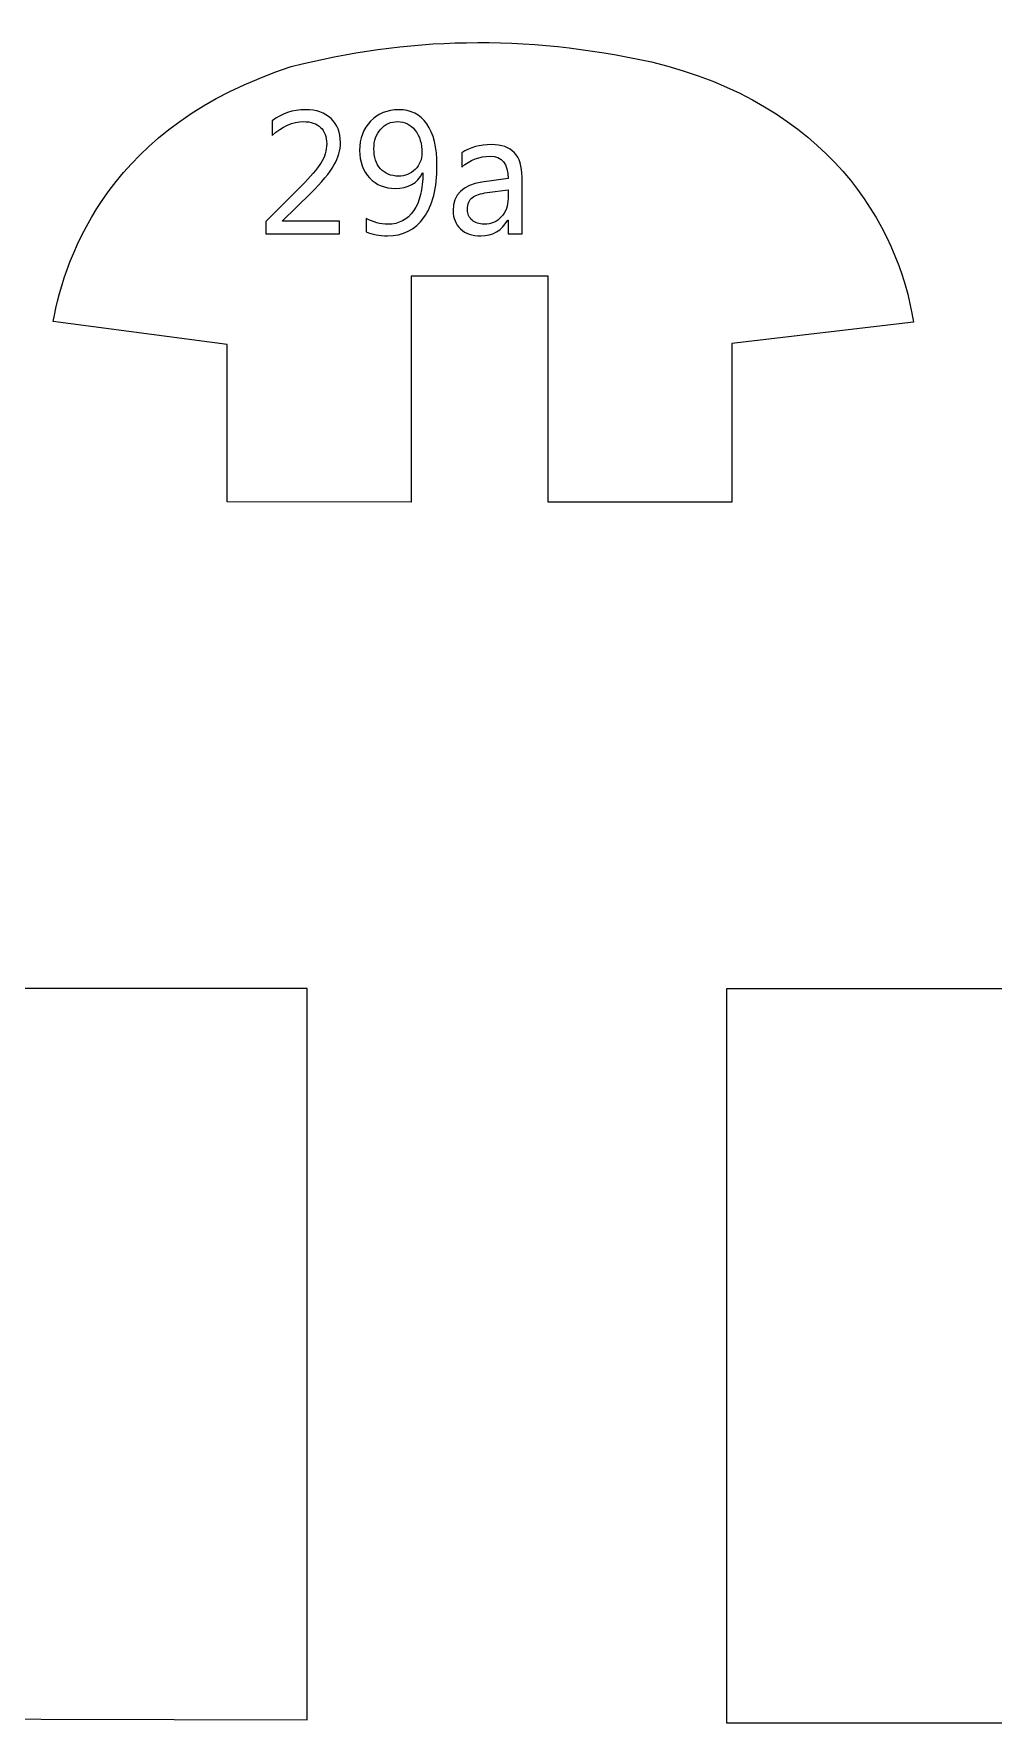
# Model space of a CAD drawing. Header units: centimetres. Extents: x -19.4 to 19.9, y -26.5 to 22.7.
# Drawn here: x -11.013 to -8.682, y -21.538 to -17.434 of the extents above; entities that cross this region are included whole.
import ezdxf

# ---------------------------------------------------------------- set-up
doc = ezdxf.new("R2010")
doc.units = ezdxf.units.CM
doc.header["$MEASUREMENT"] = 0
doc.layers.add('Camada 1', color=7, linetype='Continuous')

msp = doc.modelspace()

# ---------------------------------------------------------------- linework, layer by layer
at = {"layer": 'Camada 1', "color": 7, "lineweight": 9}
for points, knots in [([(-10.09537, -18.02204), (-10.09537, -18.02204), (-9.76293, -18.02204), (-9.76293, -18.02204), (-9.76293, -18.02204), (-9.76293, -18.02204), (-9.76315, -18.57146), (-9.76315, -18.57146), (-9.76315, -18.57146), (-9.76315, -18.57146), (-9.31646, -18.57134), (-9.31646, -18.57134), (-9.31646, -18.57134), (-9.31646, -18.57134), (-9.31616, -18.18593), (-9.31616, -18.18593), (-9.31616, -18.18593), (-9.31616, -18.18593), (-8.87535, -18.13441), (-8.87535, -18.13441), (-8.87535, -18.13441), (-8.9121, -17.89693), (-9.08428, -17.60465), (-9.51161, -17.5019), (-9.51161, -17.5019), (-9.82002, -17.43351), (-10.11017, -17.44172), (-10.38682, -17.51325), (-10.38682, -17.51325), (-10.82554, -17.6551), (-10.93522, -17.96745), (-10.96534, -18.13289), (-10.96534, -18.13289), (-10.96534, -18.13289), (-10.5429, -18.18803), (-10.5429, -18.18803), (-10.5429, -18.18803), (-10.5429, -18.18803), (-10.54284, -18.57068), (-10.54284, -18.57068), (-10.54284, -18.57068), (-10.54284, -18.57068), (-10.09533, -18.57142), (-10.09533, -18.57142), (-10.09533, -18.57142), (-10.09533, -18.57142), (-10.09537, -18.02204), (-10.09537, -18.02204)], [0, 0, 0, 0, 0.0769231, 0.0769231, 0.0769231, 0.0769231, 0.1538462, 0.1538462, 0.1538462, 0.1538462, 0.2307692, 0.2307692, 0.2307692, 0.2307692, 0.3076923, 0.3076923, 0.3076923, 0.3076923, 0.3846154, 0.3846154, 0.3846154, 0.3846154, 0.4615385, 0.4615385, 0.4615385, 0.4615385, 0.5384615, 0.5384615, 0.5384615, 0.5384615, 0.6153846, 0.6153846, 0.6153846, 0.6153846, 0.6923077, 0.6923077, 0.6923077, 0.6923077, 0.7692308, 0.7692308, 0.7692308, 0.7692308, 0.8461538, 0.8461538, 0.8461538, 0.8461538, 1, 1, 1, 1]), ([(-10.34863, -21.53004), (-10.34863, -21.53004), (-13.58085, -21.52204), (-13.58085, -21.52204), (-13.58085, -21.52204), (-13.58085, -21.52204), (-14.36219, -21.17614), (-14.36219, -21.17614), (-14.36219, -21.17614), (-14.36219, -21.17614), (-14.36197, -20.50017), (-14.36197, -20.50017), (-14.36197, -20.50017), (-14.36197, -20.50017), (-13.76387, -20.50093), (-13.76387, -20.50093), (-13.76387, -20.50093), (-13.76387, -20.50093), (-13.16497, -19.75342), (-13.16497, -19.75342), (-13.16497, -19.75342), (-13.16497, -19.75342), (-10.34863, -19.75342), (-10.34863, -19.75342), (-10.34863, -19.75342), (-10.34863, -19.75342), (-10.34863, -21.53004), (-10.34863, -21.53004)], [0, 0, 0, 0, 0.125, 0.125, 0.125, 0.125, 0.25, 0.25, 0.25, 0.25, 0.375, 0.375, 0.375, 0.375, 0.5, 0.5, 0.5, 0.5, 0.625, 0.625, 0.625, 0.625, 0.75, 0.75, 0.75, 0.75, 1, 1, 1, 1]), ([(-9.32863, -21.53804), (-9.32863, -21.53804), (-6.09422, -21.53804), (-6.09422, -21.53804), (-6.09422, -21.53804), (-6.09422, -21.53804), (-5.30241, -21.17614), (-5.30241, -21.17614), (-5.30241, -21.17614), (-5.30241, -21.17614), (-5.30263, -20.50017), (-5.30263, -20.50017), (-5.30263, -20.50017), (-5.30263, -20.50017), (-5.90262, -20.50093), (-5.90262, -20.50093), (-5.90262, -20.50093), (-5.90262, -20.50093), (-6.50341, -19.75342), (-6.50341, -19.75342), (-6.50341, -19.75342), (-6.50341, -19.75342), (-9.32863, -19.75342), (-9.32863, -19.75342), (-9.32863, -19.75342), (-9.32863, -19.75342), (-9.32863, -21.53804), (-9.32863, -21.53804)], [0, 0, 0, 0, 0.125, 0.125, 0.125, 0.125, 0.25, 0.25, 0.25, 0.25, 0.375, 0.375, 0.375, 0.375, 0.5, 0.5, 0.5, 0.5, 0.625, 0.625, 0.625, 0.625, 0.75, 0.75, 0.75, 0.75, 1, 1, 1, 1])]:
    msp.add_open_spline(points, degree=3, knots=knots, dxfattribs=at)
at = {"layer": 'Camada 1', "color": 7}
for points, knots in [([(-10.27, -17.91944), (-10.27, -17.91944), (-10.44865, -17.91944), (-10.44865, -17.91944), (-10.44865, -17.91944), (-10.44865, -17.91944), (-10.44865, -17.88938), (-10.44865, -17.88938), (-10.44865, -17.88938), (-10.44865, -17.88938), (-10.36229, -17.80274), (-10.36229, -17.80274), (-10.36229, -17.80274), (-10.34021, -17.78066), (-10.32447, -17.76231), (-10.31509, -17.74763), (-10.31509, -17.74763), (-10.30563, -17.73296), (-10.30091, -17.71722), (-10.30091, -17.70057), (-10.30091, -17.70057), (-10.30091, -17.6835), (-10.30578, -17.67023), (-10.31558, -17.66085), (-10.31558, -17.66085), (-10.32539, -17.65147), (-10.33929, -17.64681), (-10.35735, -17.64681), (-10.35735, -17.64681), (-10.38381, -17.64681), (-10.40914, -17.6581), (-10.43341, -17.68068), (-10.43341, -17.68068), (-10.43341, -17.68068), (-10.43341, -17.64512), (-10.43341, -17.64512), (-10.43341, -17.64512), (-10.41027, -17.62705), (-10.38332, -17.61802), (-10.35263, -17.61802), (-10.35263, -17.61802), (-10.32617, -17.61802), (-10.30535, -17.62522), (-10.29018, -17.63954), (-10.29018, -17.63954), (-10.27501, -17.65386), (-10.26746, -17.67313), (-10.26746, -17.69726), (-10.26746, -17.69726), (-10.26746, -17.71624), (-10.27268, -17.73486), (-10.2832, -17.753), (-10.2832, -17.753), (-10.29364, -17.77113), (-10.31248, -17.79364), (-10.33964, -17.82052), (-10.33964, -17.82052), (-10.33964, -17.82052), (-10.40801, -17.88811), (-10.40801, -17.88811), (-10.40801, -17.88811), (-10.40801, -17.88811), (-10.40801, -17.88896), (-10.40801, -17.88896), (-10.40801, -17.88896), (-10.40801, -17.88896), (-10.27, -17.88896), (-10.27, -17.88896), (-10.27, -17.88896), (-10.27, -17.88896), (-10.27, -17.91944), (-10.27, -17.91944)], [0, 0, 0, 0, 0.0526316, 0.0526316, 0.0526316, 0.0526316, 0.1052632, 0.1052632, 0.1052632, 0.1052632, 0.1578947, 0.1578947, 0.1578947, 0.1578947, 0.2105263, 0.2105263, 0.2105263, 0.2105263, 0.2631579, 0.2631579, 0.2631579, 0.2631579, 0.3157895, 0.3157895, 0.3157895, 0.3157895, 0.3684211, 0.3684211, 0.3684211, 0.3684211, 0.4210526, 0.4210526, 0.4210526, 0.4210526, 0.4736842, 0.4736842, 0.4736842, 0.4736842, 0.5263158, 0.5263158, 0.5263158, 0.5263158, 0.5789474, 0.5789474, 0.5789474, 0.5789474, 0.6315789, 0.6315789, 0.6315789, 0.6315789, 0.6842105, 0.6842105, 0.6842105, 0.6842105, 0.7368421, 0.7368421, 0.7368421, 0.7368421, 0.7894737, 0.7894737, 0.7894737, 0.7894737, 0.8421053, 0.8421053, 0.8421053, 0.8421053, 0.8947368, 0.8947368, 0.8947368, 0.8947368, 1, 1, 1, 1]), ([(-10.20481, -17.91464), (-10.20481, -17.91464), (-10.20481, -17.88212), (-10.20481, -17.88212), (-10.20481, -17.88212), (-10.1883, -17.8915), (-10.1708, -17.89616), (-10.15232, -17.89616), (-10.15232, -17.89616), (-10.1255, -17.89616), (-10.10455, -17.88529), (-10.08966, -17.86363), (-10.08966, -17.86363), (-10.0747, -17.84197), (-10.06722, -17.81114), (-10.06722, -17.77127), (-10.06722, -17.77127), (-10.06751, -17.77141), (-10.06779, -17.77141), (-10.06807, -17.77127), (-10.06807, -17.77127), (-10.0807, -17.79667), (-10.10278, -17.80937), (-10.13411, -17.80937), (-10.13411, -17.80937), (-10.15951, -17.80937), (-10.18026, -17.80076), (-10.19655, -17.78355), (-10.19655, -17.78355), (-10.21278, -17.76633), (-10.2209, -17.74411), (-10.2209, -17.71701), (-10.2209, -17.71701), (-10.2209, -17.68808), (-10.21201, -17.66431), (-10.19416, -17.64582), (-10.19416, -17.64582), (-10.1763, -17.62726), (-10.15351, -17.61802), (-10.12564, -17.61802), (-10.12564, -17.61802), (-10.0965, -17.61802), (-10.07372, -17.62959), (-10.05742, -17.65267), (-10.05742, -17.65267), (-10.04112, -17.67574), (-10.03293, -17.70939), (-10.03293, -17.75349), (-10.03293, -17.75349), (-10.03293, -17.80824), (-10.04352, -17.85044), (-10.06475, -17.88007), (-10.06475, -17.88007), (-10.08592, -17.9097), (-10.11541, -17.92452), (-10.15316, -17.92452), (-10.15316, -17.92452), (-10.17299, -17.92452), (-10.1902, -17.9212), (-10.20481, -17.91464)], [0, 0, 0, 0, 0.0625, 0.0625, 0.0625, 0.0625, 0.125, 0.125, 0.125, 0.125, 0.1875, 0.1875, 0.1875, 0.1875, 0.25, 0.25, 0.25, 0.25, 0.3125, 0.3125, 0.3125, 0.3125, 0.375, 0.375, 0.375, 0.375, 0.4375, 0.4375, 0.4375, 0.4375, 0.5, 0.5, 0.5, 0.5, 0.5625, 0.5625, 0.5625, 0.5625, 0.625, 0.625, 0.625, 0.625, 0.6875, 0.6875, 0.6875, 0.6875, 0.75, 0.75, 0.75, 0.75, 0.8125, 0.8125, 0.8125, 0.8125, 0.875, 0.875, 0.875, 0.875, 1, 1, 1, 1]), ([(-10.12882, -17.64681), (-10.14519, -17.64681), (-10.15881, -17.65295), (-10.16974, -17.66529), (-10.16974, -17.66529), (-10.18068, -17.67764), (-10.18618, -17.69331), (-10.18618, -17.71236), (-10.18618, -17.71236), (-10.18618, -17.73317), (-10.18082, -17.74954), (-10.1701, -17.76146), (-10.1701, -17.76146), (-10.15937, -17.77339), (-10.14484, -17.77931), (-10.12649, -17.77931), (-10.12649, -17.77931), (-10.11055, -17.77931), (-10.09707, -17.77388), (-10.08599, -17.76302), (-10.08599, -17.76302), (-10.07491, -17.75208), (-10.06934, -17.73881), (-10.06934, -17.72308), (-10.06934, -17.72308), (-10.06934, -17.70064), (-10.07484, -17.6823), (-10.08585, -17.66812), (-10.08585, -17.66812), (-10.09686, -17.65394), (-10.11118, -17.64681), (-10.12882, -17.64681)], [0, 0, 0, 0, 0.1111111, 0.1111111, 0.1111111, 0.1111111, 0.2222222, 0.2222222, 0.2222222, 0.2222222, 0.3333333, 0.3333333, 0.3333333, 0.3333333, 0.4444444, 0.4444444, 0.4444444, 0.4444444, 0.5555556, 0.5555556, 0.5555556, 0.5555556, 0.6666667, 0.6666667, 0.6666667, 0.6666667, 0.7777778, 0.7777778, 0.7777778, 0.7777778, 1, 1, 1, 1]), ([(-9.82634, -17.91944), (-9.82634, -17.91944), (-9.86021, -17.91944), (-9.86021, -17.91944), (-9.86021, -17.91944), (-9.86021, -17.91944), (-9.86021, -17.88635), (-9.86021, -17.88635), (-9.86021, -17.88635), (-9.86021, -17.88635), (-9.86106, -17.88635), (-9.86106, -17.88635), (-9.86106, -17.88635), (-9.8758, -17.91182), (-9.89746, -17.92452), (-9.92618, -17.92452), (-9.92618, -17.92452), (-9.94728, -17.92452), (-9.96379, -17.91895), (-9.97571, -17.90773), (-9.97571, -17.90773), (-9.98764, -17.89658), (-9.99356, -17.88176), (-9.99356, -17.86328), (-9.99356, -17.86328), (-9.99356, -17.82369), (-9.97028, -17.80062), (-9.92371, -17.79413), (-9.92371, -17.79413), (-9.92371, -17.79413), (-9.86021, -17.78524), (-9.86021, -17.78524), (-9.86021, -17.78524), (-9.86021, -17.74912), (-9.87475, -17.73105), (-9.90381, -17.73105), (-9.90381, -17.73105), (-9.92929, -17.73105), (-9.95229, -17.7398), (-9.97282, -17.7573), (-9.97282, -17.7573), (-9.97282, -17.7573), (-9.97282, -17.72259), (-9.97282, -17.72259), (-9.97282, -17.72259), (-9.95201, -17.70932), (-9.92809, -17.70269), (-9.90092, -17.70269), (-9.90092, -17.70269), (-9.85118, -17.70269), (-9.82634, -17.72901), (-9.82634, -17.78171), (-9.82634, -17.78171), (-9.82634, -17.78171), (-9.82634, -17.91944), (-9.82634, -17.91944)], [0, 0, 0, 0, 0.0666667, 0.0666667, 0.0666667, 0.0666667, 0.1333333, 0.1333333, 0.1333333, 0.1333333, 0.2, 0.2, 0.2, 0.2, 0.2666667, 0.2666667, 0.2666667, 0.2666667, 0.3333333, 0.3333333, 0.3333333, 0.3333333, 0.4, 0.4, 0.4, 0.4, 0.4666667, 0.4666667, 0.4666667, 0.4666667, 0.5333333, 0.5333333, 0.5333333, 0.5333333, 0.6, 0.6, 0.6, 0.6, 0.6666667, 0.6666667, 0.6666667, 0.6666667, 0.7333333, 0.7333333, 0.7333333, 0.7333333, 0.8, 0.8, 0.8, 0.8, 0.8666667, 0.8666667, 0.8666667, 0.8666667, 1, 1, 1, 1]), ([(-9.86021, -17.81233), (-9.86021, -17.81233), (-9.91129, -17.81939), (-9.91129, -17.81939), (-9.91129, -17.81939), (-9.92703, -17.82158), (-9.93888, -17.82553), (-9.94685, -17.8311), (-9.94685, -17.8311), (-9.95483, -17.83675), (-9.95885, -17.84663), (-9.95885, -17.86088), (-9.95885, -17.86088), (-9.95885, -17.87125), (-9.95518, -17.87972), (-9.94777, -17.88628), (-9.94777, -17.88628), (-9.94043, -17.89284), (-9.93056, -17.89616), (-9.91835, -17.89616), (-9.91835, -17.89616), (-9.90149, -17.89616), (-9.88759, -17.89023), (-9.87665, -17.87845), (-9.87665, -17.87845), (-9.86571, -17.86659), (-9.86021, -17.85164), (-9.86021, -17.8335), (-9.86021, -17.8335), (-9.86021, -17.8335), (-9.86021, -17.81233), (-9.86021, -17.81233)], [0, 0, 0, 0, 0.1111111, 0.1111111, 0.1111111, 0.1111111, 0.2222222, 0.2222222, 0.2222222, 0.2222222, 0.3333333, 0.3333333, 0.3333333, 0.3333333, 0.4444444, 0.4444444, 0.4444444, 0.4444444, 0.5555556, 0.5555556, 0.5555556, 0.5555556, 0.6666667, 0.6666667, 0.6666667, 0.6666667, 0.7777778, 0.7777778, 0.7777778, 0.7777778, 1, 1, 1, 1])]:
    msp.add_open_spline(points, degree=3, knots=knots, dxfattribs=at)
at = {"layer": 'Camada 1', "color": 250, "lineweight": 9}
for points, knots in [([(-10.27, -17.91944), (-10.27, -17.91944), (-10.44865, -17.91944), (-10.44865, -17.91944), (-10.44865, -17.91944), (-10.44865, -17.91944), (-10.44865, -17.88938), (-10.44865, -17.88938), (-10.44865, -17.88938), (-10.44865, -17.88938), (-10.36229, -17.80274), (-10.36229, -17.80274), (-10.36229, -17.80274), (-10.34021, -17.78066), (-10.32447, -17.76231), (-10.31509, -17.74763), (-10.31509, -17.74763), (-10.30563, -17.73296), (-10.30091, -17.71722), (-10.30091, -17.70057), (-10.30091, -17.70057), (-10.30091, -17.6835), (-10.30578, -17.67023), (-10.31558, -17.66085), (-10.31558, -17.66085), (-10.32539, -17.65147), (-10.33929, -17.64681), (-10.35735, -17.64681), (-10.35735, -17.64681), (-10.38381, -17.64681), (-10.40914, -17.6581), (-10.43341, -17.68068), (-10.43341, -17.68068), (-10.43341, -17.68068), (-10.43341, -17.64512), (-10.43341, -17.64512), (-10.43341, -17.64512), (-10.41027, -17.62705), (-10.38332, -17.61802), (-10.35263, -17.61802), (-10.35263, -17.61802), (-10.32617, -17.61802), (-10.30535, -17.62522), (-10.29018, -17.63954), (-10.29018, -17.63954), (-10.27501, -17.65386), (-10.26746, -17.67313), (-10.26746, -17.69726), (-10.26746, -17.69726), (-10.26746, -17.71624), (-10.27268, -17.73486), (-10.2832, -17.753), (-10.2832, -17.753), (-10.29364, -17.77113), (-10.31248, -17.79364), (-10.33964, -17.82052), (-10.33964, -17.82052), (-10.33964, -17.82052), (-10.40801, -17.88811), (-10.40801, -17.88811), (-10.40801, -17.88811), (-10.40801, -17.88811), (-10.40801, -17.88896), (-10.40801, -17.88896), (-10.40801, -17.88896), (-10.40801, -17.88896), (-10.27, -17.88896), (-10.27, -17.88896), (-10.27, -17.88896), (-10.27, -17.88896), (-10.27, -17.91944), (-10.27, -17.91944)], [0, 0, 0, 0, 0.0526316, 0.0526316, 0.0526316, 0.0526316, 0.1052632, 0.1052632, 0.1052632, 0.1052632, 0.1578947, 0.1578947, 0.1578947, 0.1578947, 0.2105263, 0.2105263, 0.2105263, 0.2105263, 0.2631579, 0.2631579, 0.2631579, 0.2631579, 0.3157895, 0.3157895, 0.3157895, 0.3157895, 0.3684211, 0.3684211, 0.3684211, 0.3684211, 0.4210526, 0.4210526, 0.4210526, 0.4210526, 0.4736842, 0.4736842, 0.4736842, 0.4736842, 0.5263158, 0.5263158, 0.5263158, 0.5263158, 0.5789474, 0.5789474, 0.5789474, 0.5789474, 0.6315789, 0.6315789, 0.6315789, 0.6315789, 0.6842105, 0.6842105, 0.6842105, 0.6842105, 0.7368421, 0.7368421, 0.7368421, 0.7368421, 0.7894737, 0.7894737, 0.7894737, 0.7894737, 0.8421053, 0.8421053, 0.8421053, 0.8421053, 0.8947368, 0.8947368, 0.8947368, 0.8947368, 1, 1, 1, 1]), ([(-10.20481, -17.91464), (-10.20481, -17.91464), (-10.20481, -17.88212), (-10.20481, -17.88212), (-10.20481, -17.88212), (-10.1883, -17.8915), (-10.1708, -17.89616), (-10.15232, -17.89616), (-10.15232, -17.89616), (-10.1255, -17.89616), (-10.10455, -17.88529), (-10.08966, -17.86363), (-10.08966, -17.86363), (-10.0747, -17.84197), (-10.06722, -17.81114), (-10.06722, -17.77127), (-10.06722, -17.77127), (-10.06751, -17.77141), (-10.06779, -17.77141), (-10.06807, -17.77127), (-10.06807, -17.77127), (-10.0807, -17.79667), (-10.10278, -17.80937), (-10.13411, -17.80937), (-10.13411, -17.80937), (-10.15951, -17.80937), (-10.18026, -17.80076), (-10.19655, -17.78355), (-10.19655, -17.78355), (-10.21278, -17.76633), (-10.2209, -17.74411), (-10.2209, -17.71701), (-10.2209, -17.71701), (-10.2209, -17.68808), (-10.21201, -17.66431), (-10.19416, -17.64582), (-10.19416, -17.64582), (-10.1763, -17.62726), (-10.15351, -17.61802), (-10.12564, -17.61802), (-10.12564, -17.61802), (-10.0965, -17.61802), (-10.07372, -17.62959), (-10.05742, -17.65267), (-10.05742, -17.65267), (-10.04112, -17.67574), (-10.03293, -17.70939), (-10.03293, -17.75349), (-10.03293, -17.75349), (-10.03293, -17.80824), (-10.04352, -17.85044), (-10.06475, -17.88007), (-10.06475, -17.88007), (-10.08592, -17.9097), (-10.11541, -17.92452), (-10.15316, -17.92452), (-10.15316, -17.92452), (-10.17299, -17.92452), (-10.1902, -17.9212), (-10.20481, -17.91464)], [0, 0, 0, 0, 0.0625, 0.0625, 0.0625, 0.0625, 0.125, 0.125, 0.125, 0.125, 0.1875, 0.1875, 0.1875, 0.1875, 0.25, 0.25, 0.25, 0.25, 0.3125, 0.3125, 0.3125, 0.3125, 0.375, 0.375, 0.375, 0.375, 0.4375, 0.4375, 0.4375, 0.4375, 0.5, 0.5, 0.5, 0.5, 0.5625, 0.5625, 0.5625, 0.5625, 0.625, 0.625, 0.625, 0.625, 0.6875, 0.6875, 0.6875, 0.6875, 0.75, 0.75, 0.75, 0.75, 0.8125, 0.8125, 0.8125, 0.8125, 0.875, 0.875, 0.875, 0.875, 1, 1, 1, 1]), ([(-10.12882, -17.64681), (-10.14519, -17.64681), (-10.15881, -17.65295), (-10.16974, -17.66529), (-10.16974, -17.66529), (-10.18068, -17.67764), (-10.18618, -17.69331), (-10.18618, -17.71236), (-10.18618, -17.71236), (-10.18618, -17.73317), (-10.18082, -17.74954), (-10.1701, -17.76146), (-10.1701, -17.76146), (-10.15937, -17.77339), (-10.14484, -17.77931), (-10.12649, -17.77931), (-10.12649, -17.77931), (-10.11055, -17.77931), (-10.09707, -17.77388), (-10.08599, -17.76302), (-10.08599, -17.76302), (-10.07491, -17.75208), (-10.06934, -17.73881), (-10.06934, -17.72308), (-10.06934, -17.72308), (-10.06934, -17.70064), (-10.07484, -17.6823), (-10.08585, -17.66812), (-10.08585, -17.66812), (-10.09686, -17.65394), (-10.11118, -17.64681), (-10.12882, -17.64681)], [0, 0, 0, 0, 0.1111111, 0.1111111, 0.1111111, 0.1111111, 0.2222222, 0.2222222, 0.2222222, 0.2222222, 0.3333333, 0.3333333, 0.3333333, 0.3333333, 0.4444444, 0.4444444, 0.4444444, 0.4444444, 0.5555556, 0.5555556, 0.5555556, 0.5555556, 0.6666667, 0.6666667, 0.6666667, 0.6666667, 0.7777778, 0.7777778, 0.7777778, 0.7777778, 1, 1, 1, 1]), ([(-9.82634, -17.91944), (-9.82634, -17.91944), (-9.86021, -17.91944), (-9.86021, -17.91944), (-9.86021, -17.91944), (-9.86021, -17.91944), (-9.86021, -17.88635), (-9.86021, -17.88635), (-9.86021, -17.88635), (-9.86021, -17.88635), (-9.86106, -17.88635), (-9.86106, -17.88635), (-9.86106, -17.88635), (-9.8758, -17.91182), (-9.89746, -17.92452), (-9.92618, -17.92452), (-9.92618, -17.92452), (-9.94728, -17.92452), (-9.96379, -17.91895), (-9.97571, -17.90773), (-9.97571, -17.90773), (-9.98764, -17.89658), (-9.99356, -17.88176), (-9.99356, -17.86328), (-9.99356, -17.86328), (-9.99356, -17.82369), (-9.97028, -17.80062), (-9.92371, -17.79413), (-9.92371, -17.79413), (-9.92371, -17.79413), (-9.86021, -17.78524), (-9.86021, -17.78524), (-9.86021, -17.78524), (-9.86021, -17.74912), (-9.87475, -17.73105), (-9.90381, -17.73105), (-9.90381, -17.73105), (-9.92929, -17.73105), (-9.95229, -17.7398), (-9.97282, -17.7573), (-9.97282, -17.7573), (-9.97282, -17.7573), (-9.97282, -17.72259), (-9.97282, -17.72259), (-9.97282, -17.72259), (-9.95201, -17.70932), (-9.92809, -17.70269), (-9.90092, -17.70269), (-9.90092, -17.70269), (-9.85118, -17.70269), (-9.82634, -17.72901), (-9.82634, -17.78171), (-9.82634, -17.78171), (-9.82634, -17.78171), (-9.82634, -17.91944), (-9.82634, -17.91944)], [0, 0, 0, 0, 0.0666667, 0.0666667, 0.0666667, 0.0666667, 0.1333333, 0.1333333, 0.1333333, 0.1333333, 0.2, 0.2, 0.2, 0.2, 0.2666667, 0.2666667, 0.2666667, 0.2666667, 0.3333333, 0.3333333, 0.3333333, 0.3333333, 0.4, 0.4, 0.4, 0.4, 0.4666667, 0.4666667, 0.4666667, 0.4666667, 0.5333333, 0.5333333, 0.5333333, 0.5333333, 0.6, 0.6, 0.6, 0.6, 0.6666667, 0.6666667, 0.6666667, 0.6666667, 0.7333333, 0.7333333, 0.7333333, 0.7333333, 0.8, 0.8, 0.8, 0.8, 0.8666667, 0.8666667, 0.8666667, 0.8666667, 1, 1, 1, 1]), ([(-9.86021, -17.81233), (-9.86021, -17.81233), (-9.91129, -17.81939), (-9.91129, -17.81939), (-9.91129, -17.81939), (-9.92703, -17.82158), (-9.93888, -17.82553), (-9.94685, -17.8311), (-9.94685, -17.8311), (-9.95483, -17.83675), (-9.95885, -17.84663), (-9.95885, -17.86088), (-9.95885, -17.86088), (-9.95885, -17.87125), (-9.95518, -17.87972), (-9.94777, -17.88628), (-9.94777, -17.88628), (-9.94043, -17.89284), (-9.93056, -17.89616), (-9.91835, -17.89616), (-9.91835, -17.89616), (-9.90149, -17.89616), (-9.88759, -17.89023), (-9.87665, -17.87845), (-9.87665, -17.87845), (-9.86571, -17.86659), (-9.86021, -17.85164), (-9.86021, -17.8335), (-9.86021, -17.8335), (-9.86021, -17.8335), (-9.86021, -17.81233), (-9.86021, -17.81233)], [0, 0, 0, 0, 0.1111111, 0.1111111, 0.1111111, 0.1111111, 0.2222222, 0.2222222, 0.2222222, 0.2222222, 0.3333333, 0.3333333, 0.3333333, 0.3333333, 0.4444444, 0.4444444, 0.4444444, 0.4444444, 0.5555556, 0.5555556, 0.5555556, 0.5555556, 0.6666667, 0.6666667, 0.6666667, 0.6666667, 0.7777778, 0.7777778, 0.7777778, 0.7777778, 1, 1, 1, 1])]:
    msp.add_open_spline(points, degree=3, knots=knots, dxfattribs=at)

doc.saveas('drawing.dxf')
